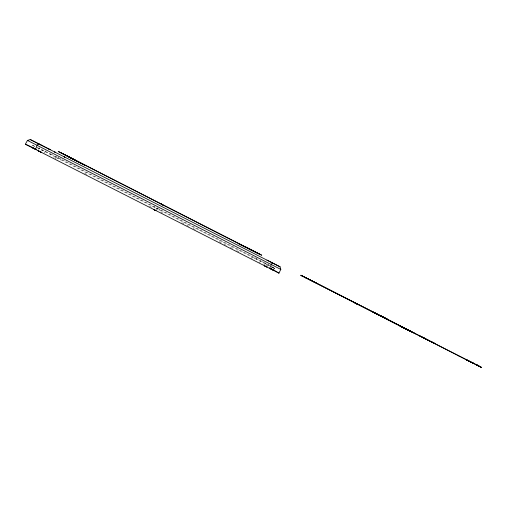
<?xml version="1.0" encoding="UTF-8"?>
<svg xmlns="http://www.w3.org/2000/svg" width="507" height="507" viewBox="0 0 507 507"><rect width="100%" height="100%" fill="white"/><g stroke="black" fill="none" stroke-linecap="round" stroke-linejoin="round"><path stroke-width="0.38" stroke-dasharray="2.54 1.9" d="M32.347 145.845L32.606 145.338L36.738 147.303M38.735 149.457L39.704 147.55M41.783 151.004L42.43 149.736M44.337 152.93L45.364 150.915M49.914 155.028L50.713 153.957M55.041 158.336L55.928 156.593L262.252 261.58M55.757 158.666L56.765 156.676M57.646 158.767L58.362 157.366M60.257 160.092L60.967 158.691M154.077 207.914L154.787 206.514M156.505 209.042L157.208 207.667M156.65 210.107L157.715 208.003M159.027 210.329L159.73 208.954M251.783 258.355C252.644 258.988 250.769 257.695 252.454 256.992M254.552 258.912L255.243 257.556M256.073 259.711L256.726 258.431M260.598 260.731L259.736 262.417L257.619 261.339M264.584 264.984L265.63 262.924M266.017 265.643L267.005 263.703M267.404 266.416L268.45 264.356M271.182 268.887L272.126 267.024L274.357 268.146L273.71 269.375M273.704 269.61L274.363 268.323L270.884 266.397M274.331 268.323L271.727 267.012M32.606 145.338L35.256 146.713M37.423 147.632L50.51 153.855M50.877 154.039L55.928 156.593M37.226 147.721L269.895 266.08M53.71 157.664L54.167 157.892M84.631 173.343L86.741 174.414M149.413 206.286L151.53 207.357M160.681 212.015L162.791 213.086M181.804 222.757L183.921 223.828M186.734 225.26L188.851 226.337M193.072 228.486L195.189 229.557M219.132 241.731L221.242 242.809M224.056 244.241L227.58 246.028M230.393 247.46L232.51 248.538M236.731 250.686L238.848 251.757M262.677 261.796L263.488 262.208M263.862 262.398L274.344 268.14M263 264.084L263.342 264.261"/><path stroke-width="0.76" d="M272.151 262.784L269.553 268.406M273.501 269.952L279.015 273.14L25.35 144.203L27.473 140.426L30.3 139.558M35.224 149.299C36.517 148.38 36.878 143.354 38.938 143.956M278.945 273.083L280.821 269.407L279.978 266.771M39.571 151.466L38.076 150.718L41.156 152.284M36.434 149.578L31.523 147.328L35.705 149.495M25.515 144.267L33.88 148.12M257.214 252.917L256.308 252.442M41.118 152.258L39.99 151.675M406.246 329.151L300.841 275.25L302.533 276.112M300.873 275.263L301.906 275.789M59.82 152.258L61.873 153.291M63.134 153.951L65.371 155.085M62.887 153.805L69.459 157.17M27.473 140.426L280.821 269.407M374.502 312.724L374.559 312.756M477.974 365.629L479.261 366.295L478.557 365.934M160.535 203.599L161.365 204.023M305.664 277.703L307.407 278.597M308.839 279.332L308.427 279.116L308.826 279.319M382.506 316.805L383.032 317.071M62.456 153.589L58.21 151.441L249.355 249.127M251.371 249.913L254.425 251.497L251.282 249.875M316.723 283.35L316.121 283.045M467.593 360.357L465.819 359.444L466.694 359.888M80.759 163.178L81.526 163.565L80.778 163.184M82.426 164.027L82.901 164.268M302.73 276.22L303.085 276.397M375.376 313.269L376.004 313.586M472.917 363.063L473.601 363.411L472.987 363.094M475.344 364.292L478.025 365.655M478.139 365.712C475.23 364.235 478.545 365.934 477.36 365.319M305.182 277.475L305.854 277.798M307.166 278.482L307.724 278.761M410.347 331.236L410.765 331.451M273.026 269.819L272.303 269.458M249.748 249.089L250.42 249.431M246.529 247.676L244.475 246.617M251.098 250.014L260.357 254.514L258.735 253.677M354.849 302.875L356.009 303.459M357.289 304.111L356.776 303.858L357.549 304.244M384.445 317.788L385.415 318.269L381.581 316.311M386.258 318.7L387.481 319.321L386.461 318.814M378.723 314.986L379.977 315.627M477.29 365.287L476.91 365.091L477.955 365.617M264.635 265.864L264.229 265.668L265.231 266.169M305.391 277.563L305.493 277.614M395.897 323.77L396.442 324.043M397.184 324.41L395.777 323.688M398.318 325.006L403.787 327.801M405.087 328.473L415.626 333.84L414.213 333.118M400.01 325.976L401.303 326.622M411.633 331.812L401.848 326.901L402.716 327.345M431.691 341.972L435.038 343.657M458.715 355.844L458.005 355.483M473.202 363.208L473.063 363.139M70.099 157.493L70.929 157.911L70.321 157.842M162.753 204.733L161.904 204.296M241.11 244.932L241.611 245.185M242.992 245.889L242.511 245.642M246.415 247.619L244.228 246.51M305.151 277.456L305.772 277.754M354.881 302.894L357.517 304.225M382.747 316.926L382.595 316.85M374.781 312.87L376.967 314.074M403.895 327.94L403.287 327.636L403.667 327.833M432.002 342.117L433.808 343.036M434.005 343.138L432.338 342.307M427.445 339.804L432.192 342.231M381.866 316.476L481.631 367.499L479.204 366.269M481.422 367.391L478.221 365.769M480.668 367.017L479.863 366.593M270.301 268.437L271.182 268.887M242.916 245.851L242.447 245.616M250.128 249.526L261.77 255.236L255.002 251.776M384.502 317.813L383.514 317.3M381.277 316.279L381.727 316.501L380.814 316.045M400.074 325.906L400.467 326.102M422.027 337.035L424.213 338.156M422.192 337.117L427.509 339.836M427.623 339.899L428.364 340.273M430.278 341.255L432.883 342.567M431.197 341.724L431.495 341.876M432.946 342.618L432.427 342.333M401.848 326.907L401.443 326.704M405.86 328.859L408.705 330.317M272.088 269.344L271.403 269.002M266.055 266.606L267.056 267.107L264.755 265.947M269.819 268.488L273.412 270.275L270.51 268.59M61.949 153.329L63.749 154.248M162.627 204.67L162.044 204.372M248.386 248.405L245.673 247.036L248.069 248.265M303.49 276.594L378.064 314.517M241.668 245.211L238.753 243.709L240.958 244.843M247.505 248.189L251.244 250.097M301.64 275.65L377.462 314.213M378.279 314.752L401.582 326.666M379.939 315.595L377.404 314.302M380.922 316L382.107 316.602M386.074 318.611L386.372 318.764L376.511 313.751M356.82 303.883L356.301 303.617M374.299 312.718L372.835 311.97L373.722 312.426M402.678 327.224L404.016 327.902M418.801 335.381L421.336 336.68M421.558 336.794L422.09 337.06M434.784 343.531L434.176 343.22M382.411 316.761L382.88 316.989M393.945 322.756L392.608 322.091M400.986 326.369L400.296 326.121M402.628 327.3L400.397 326.166M404.18 328.086L404.947 328.479M409.124 330.615L410.315 331.217L408.059 329.975M479.109 366.219L409.548 330.824M402.514 327.148L407.926 329.905M403.756 327.871L404.313 328.156M423.77 337.928L425.354 338.733M472.226 362.714L472.866 363.037M458.48 355.718L458.036 355.502L458.334 355.648M472.6 362.904L473.05 363.132L472.385 362.79M476.111 364.685L476.872 365.072M72.235 158.615L75.524 160.282L74.447 159.724M376.169 313.58L376.65 313.82M380.941 316L381.422 316.248M387.069 319.112L384.642 317.883L386.328 318.852M65.359 155.066L256.745 252.651M315.272 282.602L314.511 282.228M395.264 323.428L393.02 322.287M405.353 328.593L410.543 331.344M472.302 362.746L471.383 362.29M476.295 364.774L476.992 365.141L475.192 364.216M69.427 157.145L74.123 159.553M78.972 162.24L80.112 162.817M82.14 163.869L85.138 165.39L81.259 163.4M161.511 204.099L160.732 203.706M162.658 204.929L162.025 204.613L162.874 205.043M163.444 205.335L164.084 205.658L163.229 205.221M314.961 282.443L309.6 279.725M374.958 313.06L381.061 316.07M380.979 316.14L382.671 316.881M382.348 316.837L383.767 317.553M404.333 328.073L406.994 329.531M407.216 329.563L408.528 330.228M424.834 338.467L425.417 338.765M433.656 342.954L434.848 343.562M467.416 360.268L468.626 360.883M470.414 361.783L472.011 362.594M70.112 157.531L66.176 155.51M386.081 318.745L388.248 319.847M393.153 322.351L390.739 321.121M400.441 326.191L400.904 326.426M401.012 326.483L401.74 326.85M420.069 336.027L419.181 335.577M424.378 338.232L424.936 338.518L423.934 338.011M425.126 338.619L425.601 338.86M425.791 338.961L426.812 339.475M468.449 360.794L470.597 361.871M76.259 160.884L81.012 163.298M392.222 321.875L389.668 320.582M467.841 360.471L469.425 361.276M469.989 361.573L471.567 362.378M475.927 364.59L475.484 364.368M77.508 161.511L75.79 160.637M404.808 328.409L405.226 328.618M408.541 330.317L411.507 331.832M467.543 360.319L468.018 360.559M476.637 364.945L476.891 365.084M41.124 145.072L41.492 145.262M43.925 146.504L43.545 146.308M49.236 149.185L30.186 139.501L280.048 266.802L266.916 260.097M49.648 149.419L50.155 149.673L48.178 148.665M55.035 152.138L54.598 151.923L55.345 152.303M64.49 156.961L64.902 157.17L64.129 156.777M40.351 144.679L38.437 143.703M154.66 209.993C150.794 207.99 158.925 212.16 154.99 210.132M382.417 316.755L382.937 317.021M477.239 365.262L477.676 365.484M355.616 303.256L355.052 302.977M375.345 313.155L376.308 313.649M380.599 315.924L381.999 316.66M382.246 316.653L383.108 317.09M386.702 319.068L389.319 320.386M399.098 325.393L399.459 325.583M399.655 325.671L401.113 326.419M411.373 331.667L412.793 332.396M425.164 338.638L425.474 338.796M466.434 359.761L467.042 360.071M250.338 249.393L249.9 249.171M466.858 359.983L467.302 360.204M472.118 362.657L472.568 362.879M355.813 303.357L356.636 303.788M400.784 326.369L402.298 327.135M403.959 327.985L404.542 328.276M405.752 328.897L406.468 329.265M70.048 157.455L70.86 157.873M82.064 163.812L82.47 164.021M74.44 159.959L76.075 160.789M74.827 160.149L71.671 158.526M78.661 162.094L76.76 161.118M82.419 164.021L82.901 164.268M73.711 159.578L70.86 158.121M301.754 275.713L301.215 275.434M316.305 283.134L316.679 283.324M302.584 276.144L302.007 275.846M254.882 251.783L257.746 253.253M68.527 156.688L69.193 157.031L68.553 156.701"/></g></svg>
